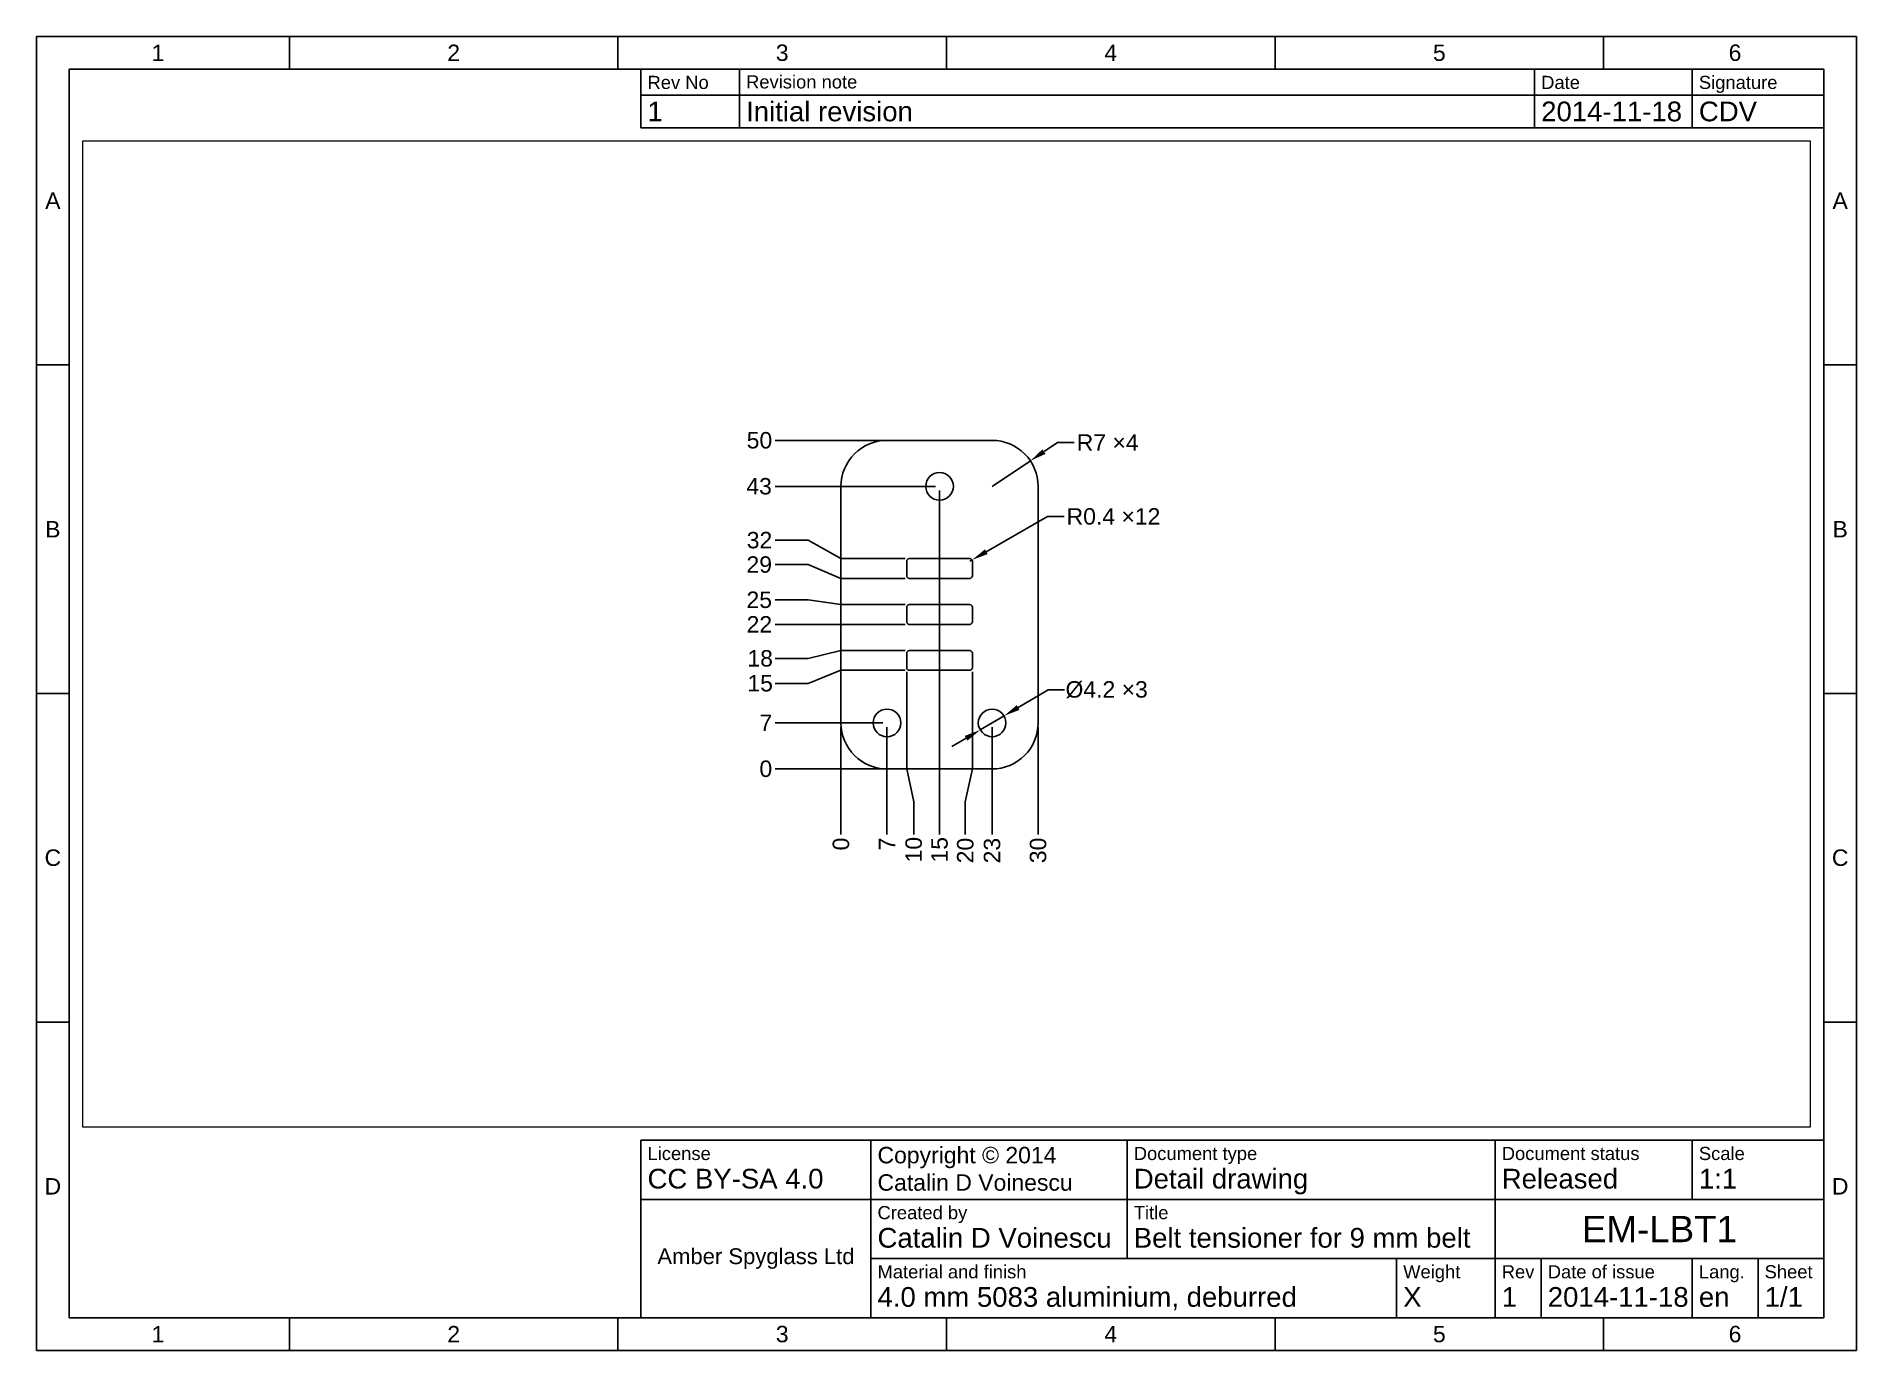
# Paper-space layout 'Sheet1' of a CAD drawing. Header units: millimetres. Extents: x 15 to 292, y 5 to 205.
# The model-space entities are those that its viewports show. They can reach past a viewport. Long polylines and large blocks are cut down to what shows.
import ezdxf

# ---------------------------------------------------------------- set-up
doc = ezdxf.new("R2010")
doc.units = ezdxf.units.MM
doc.layers.add('Dimensions', color=7, linetype='Continuous')
doc.styles.get("Standard").update_dxf_attribs({"font": 'arial.ttf'})
doc.dimstyles.new('ISO-25', dxfattribs={"dimtxt": 2.5, "dimasz": 2.5, "dimexe": 1.25, "dimexo": 0.625, "dimtad": 0, "dimtoh": 1, "dimdsep": 46, "dimtxsty": 'Standard', "dimcen": 2.5, "dimadec": 0, "dimazin": 0, "dimtfac": 1, "dimtmove": 0, "dimatfit": 3, "dimfxl": 1, "dimarcsym": 0})

# ---------------------------------------------------------------- blocks, each defined once
blk = doc.blocks.new('*D0')
at = {"layer": 'Defpoints', "color": 0}
for p in [(0, 7), (0, 0), (0, -10)]:
    blk.add_point(p, dxfattribs=at)
at = {"layer": 'Dimensions', "color": 0, "lineweight": -2}
blk.add_line((0, 6.375), (0, -10), dxfattribs=at)
at = {"layer": 'Dimensions', "color": 0, "insert": (0, -11.43875), "char_height": 2.5, "attachment_point": 5, "rotation": 90}
blk.add_mtext('0', dxfattribs=at)
blk = doc.blocks.new('*D1')
at = {"layer": 'Defpoints', "color": 0}
for p in [(7, 7), (0, 0), (7, -10)]:
    blk.add_point(p, dxfattribs=at)
at = {"layer": 'Dimensions', "color": 0, "lineweight": -2}
blk.add_line((7, 6.375), (7, -10), dxfattribs=at)
at = {"layer": 'Dimensions', "color": 0, "insert": (7, -11.4325), "char_height": 2.5, "attachment_point": 5, "rotation": 90}
blk.add_mtext('7', dxfattribs=at)
blk = doc.blocks.new('*D2')
at = {"layer": 'Defpoints', "color": 0}
for p in [(23, 7), (0, 0), (23, -10)]:
    blk.add_point(p, dxfattribs=at)
at = {"layer": 'Dimensions', "color": 0, "lineweight": -2}
blk.add_line((23, 6.375), (23, -10), dxfattribs=at)
at = {"layer": 'Dimensions', "color": 0, "insert": (23, -12.435), "char_height": 2.5, "attachment_point": 5, "rotation": 90}
blk.add_mtext('23', dxfattribs=at)
blk = doc.blocks.new('*D3')
at = {"layer": 'Defpoints', "color": 0}
for p in [(30, 7), (0, 0), (30, -10)]:
    blk.add_point(p, dxfattribs=at)
at = {"layer": 'Dimensions', "color": 0, "lineweight": -2}
blk.add_line((30, 6.375), (30, -10), dxfattribs=at)
at = {"layer": 'Dimensions', "color": 0, "insert": (30, -12.4075), "char_height": 2.5, "attachment_point": 5, "rotation": 90}
blk.add_mtext('30', dxfattribs=at)
blk = doc.blocks.new('*D4')
at = {"layer": 'Defpoints', "color": 0}
for p in [(15, 43), (0, 0), (15, -10)]:
    blk.add_point(p, dxfattribs=at)
at = {"layer": 'Dimensions', "color": 0, "lineweight": -2}
blk.add_line((15, 42.375), (15, -10), dxfattribs=at)
at = {"layer": 'Dimensions', "color": 0, "insert": (15, -12.305), "char_height": 2.5, "attachment_point": 5, "rotation": 90}
blk.add_mtext('15', dxfattribs=at)
blk = doc.blocks.new('*D5')
at = {"layer": 'Defpoints', "color": 0}
for p in [(-10, 0), (0, 0), (7, 0)]:
    blk.add_point(p, dxfattribs=at)
at = {"layer": 'Dimensions', "color": 0, "lineweight": -2}
blk.add_line((6.375, 0), (-10, 0), dxfattribs=at)
at = {"layer": 'Dimensions', "color": 0, "insert": (-11.43875, 0), "char_height": 2.5, "attachment_point": 5}
blk.add_mtext('0', dxfattribs=at)
blk = doc.blocks.new('*D6')
at = {"layer": 'Defpoints', "color": 0}
for p in [(-10, 43), (15, 43), (0, 0)]:
    blk.add_point(p, dxfattribs=at)
at = {"layer": 'Dimensions', "color": 0, "lineweight": -2}
blk.add_line((14.375, 43), (-10, 43), dxfattribs=at)
at = {"layer": 'Dimensions', "color": 0, "insert": (-12.46375, 43), "char_height": 2.5, "attachment_point": 5}
blk.add_mtext('43', dxfattribs=at)
blk = doc.blocks.new('*D7')
at = {"layer": 'Defpoints', "color": 0}
for p in [(-10, 50), (7, 50), (0, 0)]:
    blk.add_point(p, dxfattribs=at)
at = {"layer": 'Dimensions', "color": 0, "lineweight": -2}
blk.add_line((6.375, 50), (-10, 50), dxfattribs=at)
at = {"layer": 'Dimensions', "color": 0, "insert": (-12.40875, 50), "char_height": 2.5, "attachment_point": 5}
blk.add_mtext('50', dxfattribs=at)
blk = doc.blocks.new('*D10')
at = {"layer": 'Defpoints', "color": 0}
for p in [(-10, 7), (7, 7), (0, 0)]:
    blk.add_point(p, dxfattribs=at)
at = {"layer": 'Dimensions', "color": 0, "lineweight": -2}
blk.add_line((6.375, 7), (-10, 7), dxfattribs=at)
at = {"layer": 'Dimensions', "color": 0, "insert": (-11.4325, 7), "char_height": 2.5, "attachment_point": 5}
blk.add_mtext('7', dxfattribs=at)
blk = doc.blocks.new('*D11')
at = {"layer": 'Defpoints', "color": 0}
for p in [(-10, 22), (10.4, 22), (0, 0)]:
    blk.add_point(p, dxfattribs=at)
at = {"layer": 'Dimensions', "color": 0, "lineweight": -2}
blk.add_line((9.775, 22), (-10, 22), dxfattribs=at)
at = {"layer": 'Dimensions', "color": 0, "insert": (-12.42125, 22), "char_height": 2.5, "attachment_point": 5}
blk.add_mtext('22', dxfattribs=at)
blk = doc.blocks.new('*D12')
at = {"layer": 'Defpoints', "color": 0}
for p in [(-10, 25.72), (10.4, 25), (0, 0)]:
    blk.add_point(p, dxfattribs=at)
at = {"layer": 'Dimensions', "color": 0, "lineweight": -2}
for p, q in [((-5, 25.72), (-10, 25.72)), ((0, 25), (-5, 25.72)), ((9.78, 25), (0, 25))]:
    blk.add_line(p, q, dxfattribs=at)
at = {"layer": 'Dimensions', "color": 0, "insert": (-12.44, 25.72), "char_height": 2.5, "attachment_point": 5}
blk.add_mtext('25', dxfattribs=at)
blk = doc.blocks.new('*D13')
at = {"layer": 'Defpoints', "color": 0}
for p in [(-10, 31.09), (10.4, 29), (0, 0)]:
    blk.add_point(p, dxfattribs=at)
at = {"layer": 'Dimensions', "color": 0, "lineweight": -2}
for p, q in [((-5, 31.09), (-10, 31.09)), ((0, 29), (-5, 31.09)), ((9.78, 29), (0, 29))]:
    blk.add_line(p, q, dxfattribs=at)
at = {"layer": 'Dimensions', "color": 0, "insert": (-12.44, 31.09), "char_height": 2.5, "attachment_point": 5}
blk.add_mtext('29', dxfattribs=at)
blk = doc.blocks.new('*D14')
at = {"layer": 'Defpoints', "color": 0}
for p in [(-10, 34.8), (10.4, 32), (0, 0)]:
    blk.add_point(p, dxfattribs=at)
at = {"layer": 'Dimensions', "color": 0, "lineweight": -2}
for p, q in [((-5, 34.8), (-10, 34.8)), ((0, 32), (-5, 34.8)), ((9.78, 32), (0, 32))]:
    blk.add_line(p, q, dxfattribs=at)
at = {"layer": 'Dimensions', "color": 0, "insert": (-12.4, 34.8), "char_height": 2.5, "attachment_point": 5}
blk.add_mtext('32', dxfattribs=at)
blk = doc.blocks.new('*D15')
at = {"layer": 'Defpoints', "color": 0}
for p in [(-10, 16.81), (10.4, 18), (0, 0)]:
    blk.add_point(p, dxfattribs=at)
at = {"layer": 'Dimensions', "color": 0, "lineweight": -2}
for p, q in [((-5, 16.81), (-10, 16.81)), ((0, 18), (-5, 16.81)), ((9.78, 18), (0, 18))]:
    blk.add_line(p, q, dxfattribs=at)
at = {"layer": 'Dimensions', "color": 0, "insert": (-12.3, 16.81), "char_height": 2.5, "attachment_point": 5}
blk.add_mtext('18', dxfattribs=at)
blk = doc.blocks.new('*D16')
at = {"layer": 'Defpoints', "color": 0}
for p in [(10.4, 15), (-10, 13.02), (0, 0)]:
    blk.add_point(p, dxfattribs=at)
at = {"layer": 'Dimensions', "color": 0, "lineweight": -2}
for p, q in [((0, 15), (-5, 13.02)), ((9.78, 15), (0, 15)), ((-5, 13.02), (-10, 13.02))]:
    blk.add_line(p, q, dxfattribs=at)
at = {"layer": 'Dimensions', "color": 0, "insert": (-12.3, 13.02), "char_height": 2.5, "attachment_point": 5}
blk.add_mtext('15', dxfattribs=at)
blk = doc.blocks.new('*D17')
at = {"layer": 'Defpoints', "color": 0}
for p in [(10, 15.4), (0, 0), (11.07, -10)]:
    blk.add_point(p, dxfattribs=at)
at = {"layer": 'Dimensions', "color": 0, "lineweight": -2}
for p, q in [((10, 14.78), (10, 0)), ((10, 0), (11.07, -5)), ((11.07, -5), (11.07, -10))]:
    blk.add_line(p, q, dxfattribs=at)
at = {"layer": 'Dimensions', "color": 0, "insert": (11.07, -12.29), "char_height": 2.5, "attachment_point": 5, "rotation": 90}
blk.add_mtext('10', dxfattribs=at)
blk = doc.blocks.new('*D18')
at = {"layer": 'Defpoints', "color": 0}
for p in [(20, 15.4), (0, 0), (18.92, -10)]:
    blk.add_point(p, dxfattribs=at)
at = {"layer": 'Dimensions', "color": 0, "lineweight": -2}
for p, q in [((20, 14.78), (20, 0)), ((20, 0), (18.92, -5)), ((18.92, -5), (18.92, -10))]:
    blk.add_line(p, q, dxfattribs=at)
at = {"layer": 'Dimensions', "color": 0, "insert": (18.92, -12.43), "char_height": 2.5, "attachment_point": 5, "rotation": 90}
blk.add_mtext('20', dxfattribs=at)
blk = doc.blocks.new('*D19')
at = {"layer": 'Defpoints', "color": 0}
for p in [(28.82, 46.89), (23, 43)]:
    blk.add_point(p, dxfattribs=at)
at = {"layer": 'Dimensions', "color": 0, "lineweight": -2}
for p, q in [((32.97, 49.67), (30.9, 48.28)), ((35.47, 49.67), (32.97, 49.67)), ((23, 43), (28.82, 46.89))]:
    blk.add_line(p, q, dxfattribs=at)
at = {"layer": 'Dimensions', "color": 0}
blk.add_solid([(30.66, 48.63), (31.13, 47.94), (28.82, 46.89)], dxfattribs=at)
at = {"layer": 'Dimensions', "color": 0, "insert": (40.58, 49.67), "char_height": 2.5, "attachment_point": 5}
blk.add_mtext('R7 ×4', dxfattribs=at)
blk = doc.blocks.new('*D20')
at = {"layer": 'Defpoints', "color": 0}
for p in [(19.6, 31.6), (19.95, 31.8)]:
    blk.add_point(p, dxfattribs=at)
at = {"layer": 'Dimensions', "color": 0, "lineweight": -2}
for p, q in [((31.44, 38.41), (22.11, 33.05)), ((33.94, 38.41), (31.44, 38.41)), ((19.6, 31.6), (19.95, 31.8))]:
    blk.add_line(p, q, dxfattribs=at)
at = {"layer": 'Dimensions', "color": 0}
blk.add_solid([(21.91, 33.41), (22.32, 32.69), (19.95, 31.8)], dxfattribs=at)
at = {"layer": 'Dimensions', "color": 0, "insert": (41.47, 38.41), "char_height": 2.5, "attachment_point": 5}
blk.add_mtext('R0.4 ×12', dxfattribs=at)
blk = doc.blocks.new('*D21')
at = {"layer": 'Defpoints', "color": 0}
for p in [(21.19, 5.93), (24.81, 8.07)]:
    blk.add_point(p, dxfattribs=at)
at = {"layer": 'Dimensions', "color": 0, "lineweight": -2}
for p, q in [((31.53, 12.05), (26.96, 9.34)), ((34.03, 12.05), (31.53, 12.05)), ((21.19, 5.93), (24.81, 8.07)), ((19.04, 4.66), (16.89, 3.39))]:
    blk.add_line(p, q, dxfattribs=at)
at = {"layer": 'Dimensions', "color": 0}
for points in [[(26.75, 9.7), (27.17, 8.98), (24.81, 8.07)], [(19.25, 4.3), (18.83, 5.02), (21.19, 5.93)]]:
    blk.add_solid(points, dxfattribs=at)
at = {"layer": 'Dimensions', "color": 0, "insert": (40.43, 12.05), "char_height": 2.5, "attachment_point": 5}
blk.add_mtext('%%c4.2 ×3', dxfattribs=at)

msp = doc.modelspace()

# ---------------------------------------------------------------- linework, layer by layer
for points in [[(0, 7), (0, 43, -0.4142136), (7, 50), (23, 50, -0.4142136), (30, 43), (30, 7, -0.4142136), (23, 0), (7, 0, -0.4142136)], [(10, 29.4), (10, 31.6, -0.4142136), (10.4, 32), (19.6, 32, -0.4142136), (20, 31.6), (20, 29.4, -0.4142136), (19.6, 29), (10.4, 29, -0.4142136)], [(10, 22.4), (10, 24.6, -0.4142136), (10.4, 25), (19.6, 25, -0.4142136), (20, 24.6), (20, 22.4, -0.4142136), (19.6, 22), (10.4, 22, -0.4142136)], [(10, 22.4), (10, 24.6, -0.4142136), (10.4, 25), (19.6, 25, -0.4142136), (20, 24.6), (20, 22.4, -0.4142136), (19.6, 22), (10.4, 22, -0.4142136)], [(10, 15.4), (10, 17.6, -0.4142136), (10.4, 18), (19.6, 18, -0.4142136), (20, 17.6), (20, 15.4, -0.4142136), (19.6, 15), (10.4, 15, -0.4142136)]]:
    msp.add_lwpolyline(points, format="xyb", close=True)
for centre in [(15, 43), (7, 7), (23, 7)]:
    msp.add_circle(centre, 2.1)

# ---------------------------------------------------------------- dimensions: what is measured, and where the dimension line sits
at = {"layer": 'Dimensions'}
for center, mpoint, text, picture, middle in [((23, 43), (28.818, 46.892), '<> ×4', '*D19', (40.581, 49.673)), ((19.6, 31.6), (19.947, 31.799), '<> ×12', '*D20', (41.468, 38.415))]:
    dim = msp.add_radius_dim(center=center, mpoint=mpoint, text=text, dimstyle='ISO-25', dxfattribs=at)
    dim.commit()
    dim.dimension.update_dxf_attribs({"geometry": picture, "text_midpoint": middle, "dimtype": 164})
for feature_location, offset, dtype, picture, middle in [((7, 50), (-17, 0), 0, '*D7', (-12.409, 50)), ((15, 43), (-25, 0), 0, '*D6', (-12.464, 43)), ((15, 43), (0, -53), 1, '*D4', (15, -12.305)), ((10.4, 32), (-20.4, 2.799), 0, '*D14', (-12.399, 34.799)), ((10.4, 29), (-20.4, 2.095), 0, '*D13', (-12.437, 31.095)), ((10.4, 25), (-20.4, 0.715), 0, '*D12', (-12.444, 25.715)), ((10.4, 22), (-20.4, 0), 0, '*D11', (-12.421, 22)), ((10.4, 18), (-20.4, -1.192), 0, '*D15', (-12.299, 16.808)), ((10.4, 15), (-20.4, -1.984), 0, '*D16', (-12.305, 13.016)), ((10, 15.4), (1.072, -25.4), 1, '*D17', (11.072, -12.291)), ((20, 15.4), (-1.079, -25.4), 1, '*D18', (18.921, -12.43)), ((7, 7), (-17, 0), 0, '*D10', (-11.432, 7)), ((0, 7), (0, -17), 1, '*D0', (0, -11.43875)), ((7, 7), (0, -17), 1, '*D1', (7, -11.432)), ((23, 7), (0, -17), 1, '*D2', (23, -12.435)), ((30, 7), (0, -17), 1, '*D3', (30, -12.408)), ((7, 0), (-17, 0), 0, '*D5', (-11.43875, 0))]:
    dim = msp.add_ordinate_dim(feature_location=feature_location, offset=offset, dtype=dtype, origin=(0, 0), dimstyle='ISO-25', dxfattribs=at)
    dim.commit()
    dim.dimension.update_dxf_attribs({"geometry": picture, "text_midpoint": middle})
dim = msp.add_diameter_dim_2p(p1=(21.192, 5.931), p2=(24.808, 8.069), text='<> ×3', dimstyle='ISO-25', dxfattribs=at)
dim.commit()
dim.dimension.update_dxf_attribs({"geometry": '*D21', "text_midpoint": (40.433, 12.046), "dimtype": 163})

psp = doc.layouts.new('Sheet1')

# ---------------------------------------------------------------- linework, layer by layer
for p, q in [((292, 205), (15, 205)), ((15, 205), (15, 5)), ((53.5, 205), (53.5, 200)), ((103.5, 205), (103.5, 200)), ((153.5, 205), (153.5, 200)), ((203.5, 205), (203.5, 200)), ((253.5, 205), (253.5, 200)), ((292, 5), (292, 205)), ((287, 200), (20, 200)), ((20, 200), (20, 10)), ((107, 200.08), (107, 196.08)), ((287, 200), (107, 200)), ((122, 200.08), (122, 196.08)), ((243, 196.08), (243, 200)), ((267, 196.08), (267, 200)), ((287, 10), (287, 200)), ((287, 196.08), (287, 200)), ((107, 196.08), (287, 196.08)), ((107, 196.08), (107, 191.08)), ((122, 196.08), (122, 191.08)), ((243, 191.08), (243, 196.08)), ((267, 191.08), (267, 196.08)), ((287, 191.08), (287, 196.08)), ((107, 191.08), (287, 191.08)), ((15, 155), (20, 155)), ((287, 155), (292, 155)), ((15, 105), (20, 105)), ((287, 105), (292, 105)), ((15, 55), (20, 55)), ((287, 55), (292, 55)), ((287, 40), (287, 10)), ((107, 10), (107, 37)), ((107, 37), (287, 37)), ((142, 10), (142, 37)), ((181, 19), (181, 37)), ((237, 10), (237, 37)), ((267, 28), (267, 37)), ((107, 28), (287, 28)), ((142, 19), (287, 19)), ((222, 10), (222, 19)), ((244, 10), (244, 19)), ((267, 10), (267, 19)), ((277, 10), (277, 19)), ((20, 10), (287, 10)), ((53.5, 10), (53.5, 5)), ((103.5, 10), (103.5, 5)), ((287, 10), (107, 10)), ((107, 10), (287, 10)), ((153.5, 10), (153.5, 5)), ((203.5, 10), (203.5, 5)), ((253.5, 10), (253.5, 5)), ((15, 5), (292, 5))]:
    psp.add_line(p, q)

# ---------------------------------------------------------------- texts
for s, insert, char_height, width, attachment_point in [('{1}', (33.5, 202.5), 2.5, 40, 5), ('{2}', (78.5, 202.5), 2.5, 50, 5), ('{3}', (128.5, 202.5), 2.5, 50, 5), ('{4}', (178.5, 202.5), 2.5, 50, 5), ('{5}', (228.5, 202.5), 2.5, 50, 5), ('{6}', (273.5, 202.5), 2.5, 40, 5), ('{Rev No}', (108, 199), 2, 13, 1), ('{Revision note}', (123, 199.08), 2, 99, 1), ('{Date}', (244, 199), 2, 22, 1), ('{Signature}', (268, 199), 2, 18, 1), ('{1}', (108, 195.08), 3, 13, 1), ('{Initial revision}', (123, 195.08), 3, 99, 1), ('{2014-11-18}', (244, 195.08), 3, 22, 1), ('{CDV}', (268, 195.08), 3, 18, 1), ('{A}', (17.5, 180), 2.5, 5, 5), ('{A}', (289.5, 180), 2.5, 5, 5), ('{B}', (17.5, 130), 2.5, 5, 5), ('{B}', (289.5, 130), 2.5, 5, 5), ('{C}', (17.5, 80), 2.5, 5, 5), ('{C}', (289.5, 80), 2.5, 5, 5), ('{License\\P\\H1.5x;CC BY-SA 4.0}', (108, 36), 2, 33, 1), ('{Copyright © 2014\\PCatalin D Voinescu}', (143, 36), 2.5, 37, 1), ('{Scale\\P\\H1.5x;1:1}', (268, 36), 2, 18, 1), ('{Document type\\P\\H1.5x;Detail drawing}', (182, 36), 2, 54, 1), ('{Document status\\P\\H1.5x;Released}', (238, 36), 2, 28, 1), ('{D}', (17.5, 30), 2.5, 5, 5), ('{D}', (289.5, 30), 2.5, 5, 5), ('{Created by\\P\\H1.5x;Catalin D Voinescu}', (143, 27), 2, 37, 1), ('{Title\\P\\H1.5x;Belt tensioner for 9 mm belt}', (182, 27), 2, 54, 1), ('{EM-LBT1}', (262, 23.5), 4, 48, 5), ('{\\H0.8x;Amber Spyglass Ltd}', (124.5, 19), 3, 33, 5), ('{Material and finish\\P\\H1.5x;4.0 mm 5083 aluminium, deburred}', (143, 18), 2, 78, 1), ('{Weight\\P\\H1.5x;X}', (223, 18), 2, 13, 1), ('{Rev\\P\\H1.5x;1}', (238, 18), 2, 6, 1), ('{Date of issue\\P\\H1.5x;2014-11-18}', (245, 18), 2, 21.3076, 1), ('{Lang.\\P\\H1.5x;en}', (268, 18), 2, 8, 1), ('{Sheet\\P\\H1.5x;1/1}', (278, 18), 2, 8, 1), ('{1}', (33.5, 7.5), 2.5, 40, 5), ('{2}', (78.5, 7.5), 2.5, 50, 5), ('{3}', (128.5, 7.5), 2.5, 50, 5), ('{4}', (178.5, 7.5), 2.5, 50, 5), ('{5}', (228.5, 7.5), 2.5, 50, 5), ('{6}', (273.5, 7.5), 2.5, 40, 5)]:
    psp.add_mtext(s, dxfattribs=dict(insert=insert, char_height=char_height, width=width, attachment_point=attachment_point))

# ---------------------------------------------------------------- viewports
at = {"layer": '0', "color": 7}
psp.add_viewport(center=(153.5, 114.04), size=(263, 150), view_center_point=(16.057, 20.514), view_height=150, dxfattribs=at)

doc.saveas('drawing.dxf')
